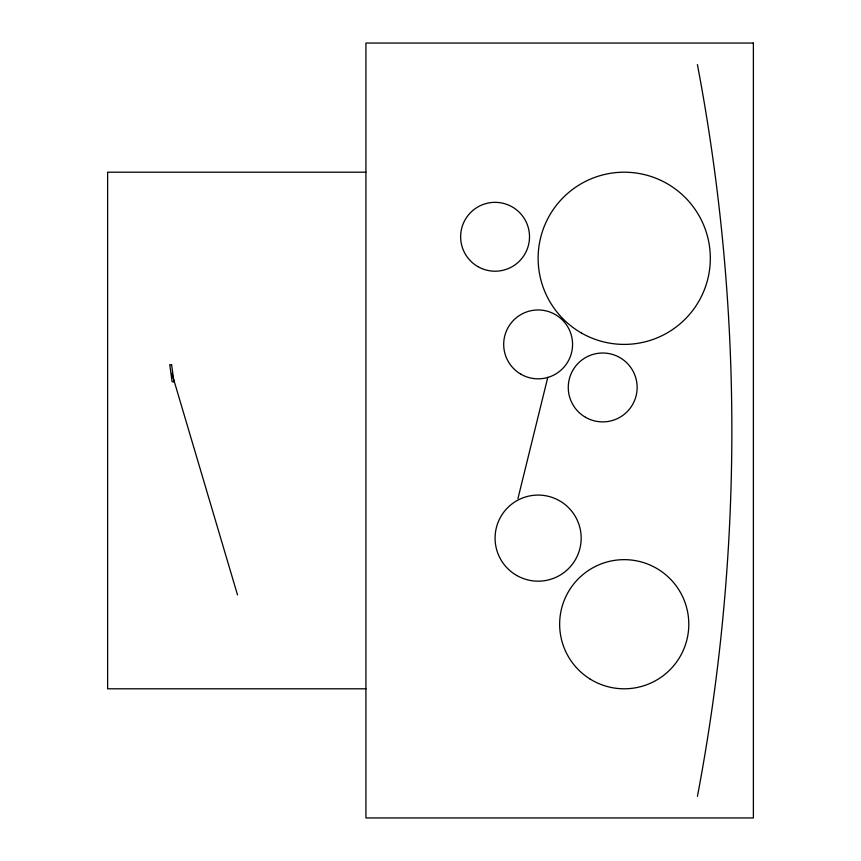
<?xml version="1.0" encoding="UTF-8"?>
<svg xmlns="http://www.w3.org/2000/svg" width="861" height="861" viewBox="0 0 861 861"><rect width="100%" height="100%" fill="white"/><g stroke="black" fill="none" stroke-linecap="round" stroke-linejoin="round"><path stroke-width="1.29" d="M517.935 498.594L547.822 377.204M365.925 172.2L107.625 172.2L107.625 688.8L365.925 688.8M171.866 373.33L237.518 594.951M697.41 64.575A1961.197 1961.197 0 0 1 697.41 796.425M753.375 43.05L365.925 43.05L365.925 817.95L753.375 817.95L753.375 43.05M171.63 364.978L169.757 364.633L172.092 381.681L173.965 382.026L171.63 364.978M585.48 417.273A34.44 34.44 0 0 0 637.14 387.45A34.44 34.44 0 0 0 585.48 357.627A34.44 34.44 0 0 0 585.48 417.273M581.175 332.863A86.1 86.1 0 0 0 710.325 258.3A86.1 86.1 0 0 0 581.175 183.737A86.1 86.1 0 0 0 581.175 332.863M520.905 374.223A34.44 34.44 0 0 0 572.565 344.4A34.44 34.44 0 0 0 520.905 314.577A34.44 34.44 0 0 0 520.905 374.223M589.796 678.855A64.575 64.575 0 0 0 688.746 626.733A64.575 64.575 0 0 0 594.133 567.087A64.575 64.575 0 0 0 589.796 678.855M477.855 266.598A34.44 34.44 0 0 0 529.515 236.775A34.44 34.44 0 0 0 477.855 206.952A34.44 34.44 0 0 0 477.855 266.598M516.6 575.406A43.05 43.05 0 0 0 581.175 538.125A43.05 43.05 0 0 0 516.6 500.844A43.05 43.05 0 0 0 516.6 575.406"/></g></svg>
